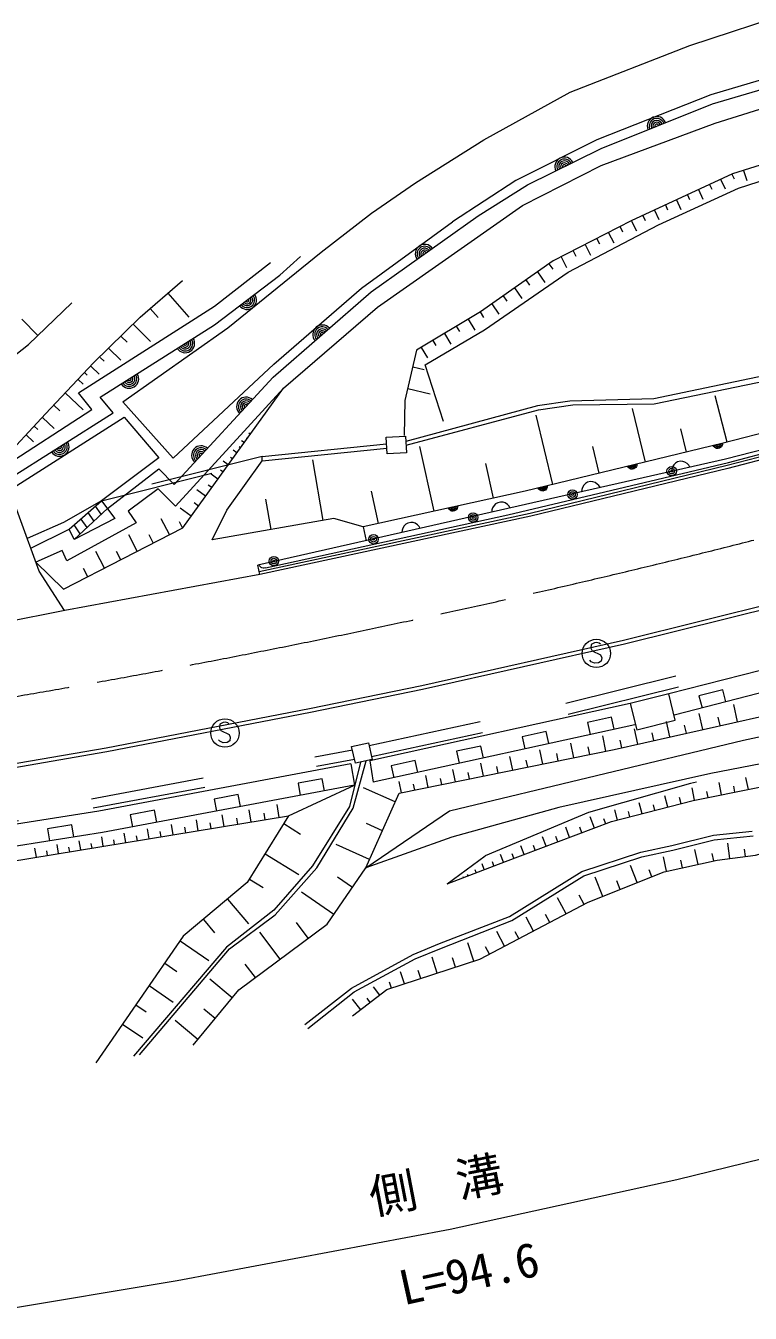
# Model space of a CAD drawing. Units: millimetres, scale not verified. Extents: x 40000 to 680000, y 20000 to 380000.
# Drawn here: x 102009 to 140278, y 243245 to 311268 of the extents above; entities that cross this region are included whole.
import ezdxf
from ezdxf.enums import TextEntityAlignment as Align

# ---------------------------------------------------------------- set-up
doc = ezdxf.new("R2010")
doc.units = ezdxf.units.MM
doc.header["$LTSCALE"] = 1000
doc.linetypes.add('CHAIN', pattern=[18.5, 12, -1.5, 3.5, -1.5])
doc.linetypes.add('DASHED_SPACED', pattern=[12, 6, -6])
for name, color, linetype, lineweight in [('M-BGD', 7, 'Continuous', 13), ('M-BMK', 2, 'CHAIN', 13), ('M-STR-HTXT', 7, 'Continuous', 13)]:
    doc.layers.add(name, color=color, linetype=linetype, lineweight=lineweight)
doc.styles.add('ＭＳ ゴシック', font='')
doc.styles.get('ＭＳ ゴシック').set_extended_font_data('MS Gothic')

msp = doc.modelspace()

# ---------------------------------------------------------------- linework, layer by layer
at = {"layer": 'M-BGD'}
for p, q in [((139304, 303428), (139422, 303173)), ((139923, 303627), (140090, 303092)), ((138127, 302881), (138245, 302628)), ((138713, 303154), (138951, 302643)), ((136376, 302067), (136609, 301565)), ((136958, 302338), (137075, 302087)), ((137541, 302609), (137776, 302102)), ((135218, 301528), (135449, 301032)), ((135797, 301798), (135912, 301549)), ((134009, 300950), (134275, 300426)), ((134610, 301246), (134734, 300979)), ((132172, 300018), (132312, 299742)), ((132792, 300332), (133065, 299795)), ((133400, 300641), (133537, 300372)), ((130922, 299383), (131066, 299100)), ((131553, 299703), (131833, 299151)), ((129646, 298693), (129842, 298413)), ((130291, 299062), (130579, 298497)), ((129036, 298265), (129426, 297707)), ((127824, 297418), (128211, 296865)), ((128430, 297842), (128623, 297565)), ((109514, 297145), (110619, 295878)), ((127223, 296997), (127414, 296724)), ((108585, 296335), (109009, 295849)), ((126012, 296151), (126187, 295860)), ((126622, 296577), (127005, 296031)), ((102648, 294901), (101808, 295774)), ((107682, 295498), (108597, 294589)), ((124747, 295391), (124918, 295106)), ((125374, 295768), (125725, 295185)), ((107044, 294856), (107357, 294546)), ((123504, 294644), (123671, 294366)), ((124120, 295014), (124462, 294445)), ((106406, 294215), (107031, 293593)), ((122888, 294274), (123222, 293718)), ((105469, 293272), (105881, 292862)), ((105938, 293743), (106144, 293538)), ((122451, 293251), (123046, 293114)), ((104781, 292579), (105036, 292325)), ((105125, 292926), (105253, 292799)), ((104094, 291867), (105040, 290983)), ((122185, 292104), (123376, 291829)), ((103491, 291221), (103803, 290929)), ((139064, 289269), (138427, 291712)), ((146495, 291205), (138768, 289192)), ((102888, 290575), (103512, 289992)), ((129849, 287029), (128962, 290687)), ((134750, 288217), (134066, 291038)), ((102456, 290114), (102654, 289930)), ((136908, 288741), (136610, 289967)), ((146718, 290384), (138979, 288368)), ((146809, 290046), (139061, 288028)), ((146849, 289902), (139097, 287882)), ((139127, 288192), (146711, 290218)), ((102025, 289652), (102420, 289284)), ((113542, 289241), (113409, 289336)), ((113705, 289467), (113665, 289496)), ((113868, 289693), (113788, 289751)), ((138768, 289192), (128385, 286674)), ((138324, 289084), (138810, 289202)), ((138800, 289158), (138353, 289050)), ((138382, 289016), (138790, 289115)), ((138805, 289139), (138787, 289083)), ((138810, 289202), (138805, 289139)), ((112926, 288387), (112828, 288457)), ((113155, 288705), (112960, 288845)), ((113348, 288973), (113282, 289021)), ((123584, 285614), (122827, 289046)), ((132300, 287623), (131958, 289033)), ((138358, 289030), (138324, 289084)), ((138399, 288989), (138358, 289030)), ((138459, 288952), (138399, 288989)), ((138770, 289069), (138420, 288984)), ((138515, 288935), (138459, 288952)), ((138469, 288954), (138741, 289020)), ((138578, 288929), (138515, 288935)), ((138690, 288977), (138534, 288939)), ((138655, 288948), (138578, 288929)), ((138709, 288982), (138655, 288948)), ((138751, 289023), (138709, 288982)), ((138787, 289083), (138751, 289023)), ((102716, 282459), (100626, 288155)), ((112425, 287692), (112290, 287789)), ((112697, 288069), (112428, 288263)), ((138979, 288368), (114265, 282765)), ((117723, 285130), (117168, 288325)), ((126720, 286306), (126314, 288144)), ((127476, 285436), (139127, 288192)), ((139061, 288028), (128656, 285505)), ((139097, 287882), (128689, 285359)), ((133804, 287988), (134290, 288106)), ((133838, 287934), (133804, 287988)), ((134280, 288062), (133833, 287954)), ((133879, 287893), (133838, 287934)), ((133862, 287920), (134270, 288019)), ((133939, 287856), (133879, 287893)), ((134250, 287973), (133901, 287888)), ((133995, 287839), (133939, 287856)), ((133949, 287858), (134221, 287924)), ((134058, 287833), (133995, 287839)), ((134170, 287881), (134014, 287843)), ((134136, 287852), (134058, 287833)), ((134189, 287886), (134136, 287852)), ((134231, 287927), (134189, 287886)), ((134268, 287987), (134231, 287927)), ((134285, 288043), (134268, 287987)), ((134290, 288106), (134285, 288043)), ((136130, 287845), (136117, 287719)), ((136166, 287956), (136130, 287845)), ((136241, 288076), (136166, 287956)), ((136326, 288156), (136241, 288076)), ((136434, 288222), (136326, 288156)), ((136590, 288257), (136434, 288222)), ((136716, 288245), (136590, 288257)), ((136826, 288208), (136716, 288245)), ((136946, 288133), (136826, 288208)), ((137027, 288049), (136946, 288133)), ((137092, 287941), (137027, 288049)), ((112153, 287315), (111797, 287572)), ((131577, 287080), (131493, 286999)), ((131685, 287145), (131577, 287080)), ((131841, 287181), (131685, 287145)), ((131967, 287168), (131841, 287181)), ((132078, 287132), (131967, 287168)), ((132198, 287056), (132078, 287132)), ((132278, 286972), (132198, 287056)), ((111508, 286421), (111048, 286753)), ((111831, 286868), (111653, 286996)), ((128385, 286674), (119825, 284785)), ((120644, 284965), (120265, 286681)), ((129073, 286841), (129559, 286959)), ((129106, 286787), (129073, 286841)), ((129549, 286915), (129102, 286807)), ((129147, 286746), (129106, 286787)), ((129131, 286772), (129539, 286871)), ((129208, 286709), (129147, 286746)), ((129519, 286825), (129169, 286741)), ((129263, 286691), (129208, 286709)), ((129217, 286711), (129490, 286777)), ((129326, 286686), (129263, 286691)), ((129438, 286734), (129283, 286696)), ((129404, 286705), (129326, 286686)), ((129458, 286739), (129404, 286705)), ((129499, 286780), (129458, 286739)), ((129536, 286840), (129499, 286780)), ((129553, 286896), (129536, 286840)), ((129559, 286959), (129553, 286896)), ((131381, 286769), (131368, 286643)), ((131417, 286879), (131381, 286769)), ((131493, 286999), (131417, 286879)), ((132344, 286864), (132278, 286972)), ((106319, 285769), (104565, 284127)), ((105987, 285458), (105692, 285891)), ((110744, 285361), (110161, 285781)), ((111126, 285891), (110896, 286057)), ((114970, 284652), (114693, 286249)), ((124336, 285780), (124824, 285888)), ((124368, 285726), (124336, 285780)), ((124813, 285845), (124364, 285745)), ((124408, 285684), (124368, 285726)), ((124392, 285711), (124802, 285801)), ((124781, 285756), (124430, 285678)), ((124478, 285648), (124751, 285708)), ((124761, 285710), (124718, 285670)), ((124799, 285770), (124761, 285710)), ((124817, 285825), (124799, 285770)), ((124824, 285888), (124817, 285825)), ((126669, 285803), (126632, 285692)), ((126744, 285923), (126669, 285803)), ((126828, 286003), (126744, 285923)), ((126937, 286069), (126828, 286003)), ((127093, 286104), (126937, 286069)), ((127219, 286092), (127093, 286104)), ((127329, 286055), (127219, 286092)), ((127449, 285980), (127329, 286055)), ((127530, 285896), (127449, 285980)), ((127595, 285787), (127530, 285896)), ((104916, 285205), (105239, 284757)), ((105610, 285105), (105306, 285550)), ((109598, 284382), (109164, 285224)), ((110286, 284737), (110122, 285056)), ((128656, 285505), (114344, 282424)), ((128689, 285359), (114376, 282278)), ((115170, 282738), (127476, 285436)), ((122344, 285027), (122188, 284992)), ((122470, 285015), (122344, 285027)), ((122581, 284979), (122470, 285015)), ((124468, 285645), (124408, 285684)), ((124523, 285627), (124468, 285645)), ((124586, 285620), (124523, 285627)), ((124699, 285666), (124543, 285631)), ((124664, 285638), (124586, 285620)), ((124718, 285670), (124664, 285638)), ((126632, 285692), (126620, 285566)), ((104885, 284427), (104563, 284892)), ((107894, 283504), (107452, 284363)), ((108746, 283943), (108529, 284364)), ((119825, 284785), (119985, 284062)), ((121884, 284616), (121871, 284490)), ((121920, 284726), (121884, 284616)), ((121996, 284846), (121920, 284726)), ((122080, 284927), (121996, 284846)), ((122188, 284992), (122080, 284927)), ((122700, 284903), (122581, 284979)), ((122781, 284819), (122700, 284903)), ((122847, 284711), (122781, 284819)), ((106164, 282613), (105713, 283488)), ((107029, 283058), (106808, 283488)), ((104056, 280368), (102716, 282459)), ((105286, 282160), (105060, 282598)), ((114376, 282278), (114265, 282765)), ((114341, 282781), (114335, 282811)), ((114361, 282735), (114341, 282781)), ((114404, 282683), (114361, 282735)), ((114441, 282650), (114404, 282683)), ((114487, 282629), (114441, 282650)), ((114552, 282613), (114487, 282629)), ((114603, 282614), (114552, 282613)), ((114681, 282631), (114603, 282614)), ((114681, 282631), (115170, 282738)), ((114376, 282278), (104081, 280374)), ((143657, 281298), (133589, 278796)), ((143707, 281105), (133635, 278601)), ((104081, 280374), (100883, 279744)), ((148581, 279192), (135971, 275965)), ((133589, 278796), (122926, 276398)), ((133635, 278601), (122969, 276203)), ((131882, 278572), (131862, 278390)), ((131862, 278390), (131930, 278244)), ((132057, 278672), (131882, 278572)), ((131930, 278244), (132363, 278028)), ((132177, 278678), (132057, 278672)), ((132298, 278655), (132177, 278678)), ((132361, 278598), (132298, 278655)), ((131872, 277670), (131807, 277756)), ((132057, 277590), (131872, 277670)), ((132266, 277602), (132057, 277590)), ((132411, 277700), (132266, 277602)), ((132363, 278028), (132431, 277881)), ((132431, 277881), (132411, 277700)), ((148881, 278082), (136256, 274851)), ((122926, 276398), (117005, 275172)), ((122969, 276203), (117044, 274976)), ((138829, 276180), (137569, 275858)), ((138990, 275551), (138829, 276180)), ((135971, 275965), (133936, 275463)), ((136314, 274575), (135971, 275965)), ((137569, 275858), (137730, 275228)), ((117005, 275172), (106254, 273103)), ((117044, 274976), (106289, 272906)), ((133936, 275463), (120185, 272434)), ((133936, 275463), (134279, 274073)), ((137778, 274086), (137587, 274934)), ((139607, 274499), (139404, 275399)), ((112264, 274364), (112244, 274183)), ((112244, 274183), (112312, 274037)), ((112439, 274464), (112264, 274364)), ((112559, 274471), (112439, 274464)), ((112680, 274447), (112559, 274471)), ((112743, 274391), (112680, 274447)), ((134184, 274340), (120361, 271297)), ((132951, 274734), (131681, 274455)), ((131681, 274455), (131821, 273820)), ((133091, 274100), (132951, 274734)), ((134279, 274073), (136314, 274575)), ((136032, 273692), (135849, 274504)), ((136905, 273889), (136810, 274313)), ((138693, 274293), (138591, 274743)), ((112254, 273462), (112189, 273549)), ((112439, 273383), (112254, 273462)), ((112312, 274037), (112745, 273820)), ((112793, 273492), (112648, 273394)), ((112745, 273820), (112813, 273674)), ((112813, 273674), (112793, 273492)), ((129495, 273974), (128226, 273694)), ((128226, 273694), (128365, 273059)), ((129635, 273339), (129495, 273974)), ((132648, 272939), (132483, 273750)), ((133497, 273120), (133405, 273527)), ((134344, 273311), (134160, 274126)), ((135188, 273502), (135096, 273908)), ((106254, 273103), (96051, 271344)), ((106289, 272906), (96085, 271147)), ((112648, 273394), (112439, 273383)), ((119223, 273190), (120110, 273390)), ((119422, 272306), (119223, 273190)), ((120110, 273390), (120309, 272505)), ((126039, 273213), (124770, 272934)), ((124770, 272934), (124910, 272299)), ((126179, 272578), (126039, 273213)), ((129319, 272261), (129167, 273008)), ((130138, 272428), (130059, 272817)), ((130957, 272594), (130799, 273373)), ((131803, 272767), (131720, 273172)), ((119172, 272278), (105874, 269775)), ((119172, 272278), (119367, 271144)), ((120309, 272505), (119422, 272306)), ((120185, 272434), (120361, 271297)), ((122584, 272452), (121314, 272173)), ((121314, 272173), (121454, 271538)), ((122723, 271817), (122584, 272452)), ((126194, 271625), (126054, 272312)), ((126963, 271782), (126890, 272140)), ((127732, 271938), (127586, 272654)), ((128525, 272100), (128449, 272473)), ((117669, 271486), (116392, 271246)), ((117789, 270847), (117669, 271486)), ((123261, 271029), (123133, 271658)), ((123983, 271176), (123916, 271504)), ((124704, 271322), (124571, 271979)), ((125449, 271474), (125379, 271817)), ((140178, 270917), (140049, 271558)), ((119367, 271144), (106071, 268642)), ((116392, 271246), (116512, 270607)), ((121523, 270260), (119851, 271006)), ((121863, 270744), (121740, 271346)), ((122562, 270886), (122498, 271201)), ((137335, 270344), (137204, 270996)), ((138048, 270488), (137983, 270811)), ((138761, 270632), (138631, 271278)), ((139469, 270774), (139405, 271095)), ((113237, 270652), (111960, 270412)), ((111960, 270412), (112080, 269773)), ((113358, 270013), (113237, 270652)), ((115400, 269443), (115289, 270122)), ((134562, 269634), (134415, 270205)), ((135239, 269809), (135162, 270111)), ((135917, 269983), (135761, 270588)), ((136626, 270166), (136543, 270487)), ((105874, 269775), (88547, 267021)), ((108806, 269818), (107528, 269578)), ((107528, 269578), (107648, 268939)), ((108926, 269179), (108806, 269818)), ((112491, 268965), (112391, 269577)), ((113205, 269082), (113152, 269405)), ((113918, 269199), (113812, 269844)), ((114659, 269321), (114603, 269661)), ((132046, 268880), (131825, 269469)), ((133262, 269300), (133124, 269837)), ((133912, 269467), (133839, 269752)), ((104443, 269042), (103159, 268837)), ((103159, 268837), (103261, 268196)), ((104545, 268400), (104443, 269042)), ((108521, 268313), (108436, 268833)), ((109158, 268418), (109113, 268692)), ((109795, 268522), (109704, 269072)), ((110456, 268631), (110408, 268921)), ((111117, 268739), (111022, 269319)), ((111804, 268852), (111754, 269158)), ((115639, 269112), (116527, 268562)), ((120845, 268740), (120009, 269113)), ((130729, 268387), (130528, 268925)), ((131387, 268633), (131277, 268928)), ((132649, 269106), (132552, 269366)), ((138335, 268499), (140377, 268720)), ((106071, 268642), (88727, 265885)), ((103742, 267529), (103663, 268010)), ((104917, 267721), (104837, 268209)), ((105509, 267819), (105468, 268065)), ((106101, 267916), (106020, 268409)), ((106698, 268014), (106657, 268264)), ((107295, 268112), (107213, 268612)), ((107908, 268213), (107866, 268472)), ((129494, 267924), (129310, 268415)), ((130111, 268156), (130011, 268425)), ((136127, 267958), (138335, 268499)), ((136184, 267714), (138378, 268253)), ((138378, 268253), (140424, 268473)), ((139205, 267267), (139101, 268079)), ((102577, 267337), (102497, 267821)), ((103159, 267433), (103120, 267674)), ((104329, 267625), (104289, 267869)), ((114652, 267520), (116430, 266419)), ((120166, 267219), (118413, 268002)), ((124263, 265941), (126279, 267416)), ((127247, 267082), (127092, 267485)), ((127790, 267286), (127707, 267509)), ((128334, 267490), (128167, 267936)), ((128914, 267707), (128822, 267952)), ((131383, 266587), (134490, 267598)), ((131489, 266359), (134556, 267357)), ((134490, 267598), (136127, 267958)), ((134556, 267357), (136184, 267714)), ((135862, 266595), (135692, 267366)), ((137524, 266960), (137350, 267755)), ((138359, 267143), (138271, 267543)), ((140022, 267371), (139973, 267758)), ((125799, 266528), (125741, 266679)), ((126228, 266692), (126112, 266994)), ((126737, 266887), (126660, 267089)), ((134311, 265996), (133950, 266897)), ((135083, 266305), (134936, 266672)), ((136693, 266777), (136606, 267175)), ((113824, 266184), (114553, 265732)), ((119262, 265744), (118470, 266286)), ((125129, 266272), (125116, 266306)), ((125371, 266364), (125344, 266433)), ((127566, 264214), (131383, 266587)), ((127678, 263989), (131489, 266359)), ((132498, 265269), (132088, 266291)), ((133404, 265633), (133224, 266083)), ((118282, 264312), (116568, 265485)), ((131505, 264845), (131249, 265333)), ((112672, 265129), (113774, 263814)), ((130548, 264343), (130098, 265200)), ((111389, 264053), (111981, 263348)), ((123869, 262772), (127566, 264214)), ((123962, 262540), (127678, 263989)), ((128822, 263437), (128438, 264168)), ((129685, 263890), (129460, 264319)), ((115440, 261950), (114376, 263380)), ((116934, 263061), (116314, 263894)), ((127298, 262638), (126890, 263415)), ((128060, 263038), (127868, 263403)), ((110163, 262927), (111679, 261880)), ((122470, 262200), (123869, 262772)), ((125679, 261849), (125362, 262818)), ((126499, 262218), (126295, 262607)), ((119222, 260428), (122470, 262200)), ((119360, 260218), (122578, 261974)), ((122578, 261974), (123962, 262540)), ((123749, 261218), (123472, 262063)), ((124714, 261534), (124556, 262018)), ((109347, 261743), (109983, 261304)), ((114136, 260979), (113604, 261694)), ((122016, 260651), (121812, 261276)), ((122883, 260934), (122744, 261357)), ((108530, 260560), (109803, 259680)), ((112920, 259915), (111738, 260889)), ((121326, 260425), (121224, 260738)), ((116752, 258492), (119222, 260428)), ((116906, 258295), (119360, 260218)), ((120206, 259671), (120039, 259887)), ((120710, 260059), (120377, 260492)), ((107828, 259542), (108361, 259175)), ((112013, 258816), (111422, 259303)), ((119701, 259282), (119276, 259835)), ((107126, 258525), (108191, 257790)), ((111106, 257716), (109894, 258716))]:
    msp.add_line(p, q, dxfattribs=at)
at = {"layer": 'M-BGD', "linetype": 'DASHED_SPACED'}
for p, q in [((114494, 288518), (106413, 286475)), ((106014, 286176), (114496, 288286)), ((130528, 275484), (143581, 278709)), ((130663, 274899), (143730, 278128)), ((120146, 273245), (130528, 275484)), ((120272, 272658), (130663, 274899)), ((105489, 270431), (119274, 273018)), ((105576, 269939), (119367, 272527)), ((95625, 268777), (105489, 270431)), ((95703, 268283), (105576, 269939))]:
    msp.add_line(p, q, dxfattribs=at)
at = {"layer": 'M-BGD'}
for points in [[(117615, 299302), (120271, 301360), (122603, 302966), (126205, 305247), (130763, 307750), (137088, 310230), (142676, 312064), (148055, 313281), (154286, 313965), (160507, 313970), (165461, 313251), (168101, 312602)], [(161785, 310719), (160349, 310889), (154151, 310730), (143607, 309224), (138193, 307617), (132176, 305246), (127890, 303089), (124557, 300903)], [(125900, 301218), (128516, 302857), (132403, 304790), (138276, 307149), (143802, 308761), (154104, 310251), (160562, 310355)], [(128242, 301766), (132395, 303883), (138420, 306117), (144036, 307880), (153281, 309214), (157384, 309482)], [(175235, 304609), (159933, 306741), (154454, 306511), (144349, 305008), (139341, 303446), (133979, 300952), (129864, 298845), (126025, 296159), (122655, 294134), (122037, 291463), (121993, 289622)], [(102546, 282923), (104000, 281498), (110298, 284743), (115622, 292127), (120585, 296405), (128242, 301766)], [(106319, 285769), (109045, 287857), (109840, 287022), (115076, 292699), (120261, 297217), (125900, 301218)], [(107130, 291396), (109793, 288422), (115111, 293384), (119747, 297400), (124557, 300903)], [(107130, 291396), (112676, 295299), (117615, 299302)], [(100722, 287894), (105495, 290989), (104787, 291878), (111979, 296450), (114941, 298760)], [(100965, 287232), (106632, 290812), (105935, 291636), (111973, 295469), (115425, 298085), (116517, 299079)], [(100626, 288155), (103057, 290756), (105581, 293459), (108048, 295866), (110285, 297817)], [(77003, 292441), (77910, 291772), (82098, 290007), (85917, 289621), (90940, 289720), (95525, 290397), (98472, 291536), (102153, 294425), (104449, 296635)], [(146477, 293924), (135185, 291556), (130753, 291440), (129041, 291184), (122089, 289298)], [(122100, 289110), (129095, 290981), (130910, 291238), (135199, 291298), (146533, 293641)], [(115622, 292127), (109918, 285883), (109005, 286793), (107410, 285614), (107834, 285003), (104180, 282997), (103934, 283537), (102546, 282923)], [(101152, 286723), (107202, 290587), (109045, 288443), (106014, 286176), (104011, 285024), (102083, 284185)], [(114496, 288286), (114494, 288518), (121059, 289182)], [(119825, 284785), (118288, 285228), (111850, 284110), (112635, 285678), (114496, 288286), (121073, 288957)], [(102273, 283668), (104307, 284666), (106014, 286176), (106716, 285239), (104565, 284127), (104307, 284666)], [(164530, 273382), (162200, 274957), (155526, 274830), (149308, 273905), (138190, 271769), (130165, 269962), (124515, 268390), (119968, 266775), (124389, 269787), (139917, 273527), (149079, 275486), (156340, 276831), (163145, 276336), (164503, 274160)], [(110855, 257411), (113257, 260325), (117935, 263806), (119968, 266775), (121727, 270717), (133097, 273030), (144055, 275503)], [(124263, 265941), (127345, 267120), (132957, 269221), (137269, 270331), (144004, 271688), (153250, 273313), (158345, 273546), (162593, 273321), (163143, 274320)], [(119686, 272365), (119103, 270019), (117161, 266880), (115117, 264545), (112613, 262592), (107703, 256834)], [(108017, 256891), (112769, 262491), (115192, 264301), (117382, 266782), (119296, 269931), (119991, 272434)], [(88653, 265051), (115894, 269524), (119367, 271144)], [(119274, 258954), (121082, 260345), (125989, 261951), (131718, 264957), (135736, 266567), (138534, 267182), (140554, 267439), (144352, 268496), (155376, 270219), (156238, 271171)], [(115894, 269524), (113708, 265997), (110326, 263162), (105706, 256468)]]:
    msp.add_lwpolyline(points, dxfattribs=at)
at = {"layer": 'M-BGD', "linetype": 'DASHED_SPACED'}
for points in [[(124077, 290366), (123104, 293359), (126240, 295197), (130661, 298257), (135438, 300751), (139659, 302693), (145129, 304428), (148965, 305096), (154485, 305938), (160149, 306219), (165461, 305504), (175235, 304609)], [(162835, 274528), (156921, 274339), (152674, 274104), (149215, 273622), (137123, 271235), (131737, 269702), (126279, 267416)]]:
    msp.add_lwpolyline(points, dxfattribs=at)
at = {"layer": 'M-BGD'}
msp.add_lwpolyline([(121039, 289529), (122072, 289590), (122124, 288710), (121091, 288650)], close=True, dxfattribs=at)
for centre, radius in [((136128, 287740), 250), ((136128, 287740), 150), ((136128, 287740), 50), ((130886, 286499), 250), ((130886, 286499), 150), ((130886, 286499), 50), ((125640, 285289), 250), ((125640, 285289), 150), ((125640, 285289), 50), ((120378, 284136), 250), ((120378, 284136), 150), ((120378, 284136), 50), ((115116, 282982), 250), ((115116, 282982), 150), ((115116, 282982), 50), ((132148, 278106), 750), ((112530, 273898), 750)]:
    msp.add_circle(centre, radius, dxfattribs=at)
for centre, radius, start, end in [((135339, 305970), 500, 21.87703, 201.87703), ((135339, 305970), 400, 21.87703, 201.87703), ((135339, 305970), 300, 21.87703, 201.87703), ((135339, 305970), 200, 21.87703, 201.87703), ((135339, 305970), 100, 21.87703, 201.87703), ((135339, 305970), 100, 21.87703, 201.87703), ((130459, 303824), 500, 26.44765, 206.44765), ((130459, 303824), 400, 26.44765, 206.44765), ((130459, 303824), 300, 26.44765, 206.44765), ((130459, 303824), 200, 26.44765, 206.44765), ((130459, 303824), 100, 26.44765, 206.44765), ((130459, 303824), 100, 26.44765, 206.44765), ((123081, 299217), 500, 35.35698, 215.35698), ((123081, 299217), 400, 35.35698, 215.35698), ((123081, 299217), 300, 35.35698, 215.35698), ((123081, 299217), 200, 35.35698, 215.35698), ((123081, 299217), 100, 35.35698, 215.35698), ((123081, 299217), 100, 35.35698, 215.35698), ((113699, 296777), 500, 217.15347, 37.15347), ((113699, 296777), 400, 217.15347, 37.15347), ((113699, 296777), 300, 217.15347, 37.15347), ((113699, 296777), 200, 217.15347, 37.15347), ((113699, 296777), 100, 217.15347, 37.15347), ((113699, 296777), 100, 217.15347, 37.15347), ((117669, 294958), 500, 41.06402, 221.06402), ((117669, 294958), 400, 41.06402, 221.06402), ((117669, 294958), 300, 41.06402, 221.06402), ((110431, 294490), 500, 212.40958, 32.40958), ((110431, 294490), 400, 212.40958, 32.40958), ((110431, 294490), 300, 212.40958, 32.40958), ((110431, 294490), 200, 212.40958, 32.40958), ((110431, 294490), 100, 212.40958, 32.40958), ((110431, 294490), 100, 212.40958, 32.40958), ((117669, 294958), 200, 41.06402, 221.06402), ((117669, 294958), 100, 41.06402, 221.06402), ((117669, 294958), 100, 41.06402, 221.06402), ((107476, 292615), 500, 212.40958, 32.40958), ((107476, 292615), 400, 212.40958, 32.40958), ((107476, 292615), 300, 212.40958, 32.40958), ((107476, 292615), 200, 212.40958, 32.40958), ((107476, 292615), 100, 212.40958, 32.40958), ((107476, 292615), 100, 212.40958, 32.40958), ((113644, 291147), 500, 47.31274, 227.31274), ((113644, 291147), 400, 47.31274, 227.31274), ((113644, 291147), 300, 47.31274, 227.31274), ((113644, 291147), 200, 47.31274, 227.31274), ((113644, 291147), 100, 47.31274, 227.31274), ((113644, 291147), 100, 47.31274, 227.31274), ((103798, 289022), 500, 212.28256, 32.28256), ((103798, 289022), 400, 212.28256, 32.28256), ((103798, 289022), 300, 212.28256, 32.28256), ((103798, 289022), 200, 212.28256, 32.28256), ((103798, 289022), 100, 212.28256, 32.28256), ((103798, 289022), 100, 212.28256, 32.28256), ((111271, 288574), 500, 47.31274, 227.31274), ((111271, 288574), 400, 47.31274, 227.31274), ((111271, 288574), 300, 47.31274, 227.31274), ((111271, 288574), 200, 47.31274, 227.31274), ((111271, 288574), 100, 47.31274, 227.31274), ((111271, 288574), 100, 47.31274, 227.31274)]:
    msp.add_arc(centre, radius, start, end, dxfattribs=at)
at = {"layer": 'M-BMK'}
msp.add_arc((17408, 768713), 500000, 276.51382, 286.32305, dxfattribs=at)
at = {"layer": 'M-STR-HTXT'}
for p, q in [((136395, 250310), (150002, 253672)), ((124424, 247687), (136395, 250310)), ((110009, 244982), (124424, 247687)), ((99652, 243245), (110009, 244982))]:
    msp.add_line(p, q, dxfattribs=at)

# ---------------------------------------------------------------- texts
at = {"layer": 'M-STR-HTXT', "style": 'ＭＳ ゴシック'}
msp.add_text('L=94.6', height=1833, rotation=12.359, dxfattribs=at).set_placement((125735, 243923), align=Align.BOTTOM_CENTER)
at = {"layer": 'M-STR-HTXT', "insert": (123999, 249980), "char_height": 1833, "attachment_point": 5, "rotation": 10.867, "style": 'ＭＳ ゴシック'}
msp.add_mtext('\\T1.24;側\\~溝', dxfattribs=at)

doc.saveas('drawing.dxf')
